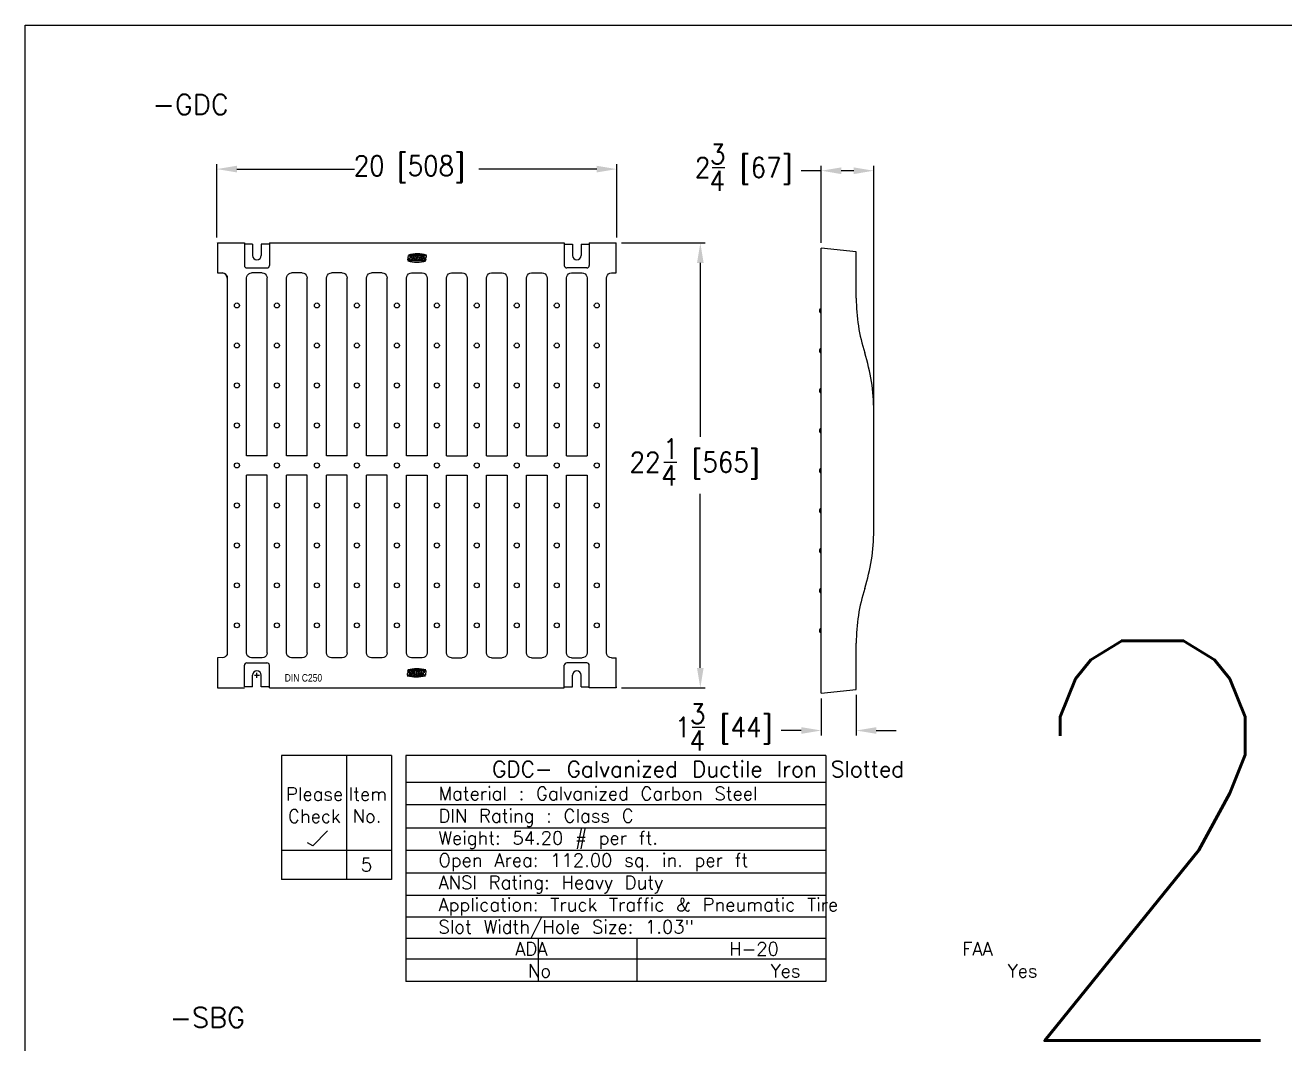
# Model space of a CAD drawing. Extents: x 196 to 587, y -81 to 16.
# Drawn here: x 330.9 to 393.9, y -35.3 to 15.7 of the extents above; entities that cross this region are included whole.
import ezdxf

# ---------------------------------------------------------------- set-up
doc = ezdxf.new("R2010")
doc.units = 0
doc.header["$LTSCALE"] = 4
doc.header["$MEASUREMENT"] = 0
doc.layers.get('0').update_dxf_attribs({"linetype": 'CONTINUOUS'})
doc.layers.get('DEFPOINTS').update_dxf_attribs({"linetype": 'CONTINUOUS'})
doc.layers.add('DIM', color=2, linetype='CONTINUOUS')
doc.styles.add('FT_FONT', font='ROMANS.SHX', dxfattribs={"width": 0.9})
doc.styles.get("Standard").update_dxf_attribs({"font": 'txt.shx', "height": 1})
doc.styles.add('STYLE2', font='txt', dxfattribs={"width": 0.85})
doc.dimstyles.get("Standard").update_dxf_attribs({"dimtxt": 0.384208, "dimasz": 0.1875, "dimexe": 0.612, "dimexo": 0.2125, "dimgap": 0.09, "dimtad": 0, "dimtih": 1, "dimtoh": 1, "dimdec": 4, "dimzin": 0, "dimdsep": 46, "dimtxsty": 'FT_FONT', "dimcen": 0.306, "dimadec": 0, "dimazin": 0, "dimtfac": 1, "dimtdec": 4, "dimtofl": 0, "dimtmove": 0, "dimatfit": 3, "dimfxl": 0, "dimtolj": 1, "dimtzin": 0, "dimarcsym": 0})

# ---------------------------------------------------------------- blocks, each defined once
blk = doc.blocks.new('*U63')
at = {"layer": 'DIM', "style": 'FT_FONT', "width": 0.9}
blk.add_text('2', height=20, dxfattribs=at).set_placement((379.612, -35.131))
blk = doc.blocks.new('*U68')
at = {"color": 250, "style": 'FT_FONT', "width": 0.9}
blk.add_text('20 [508]', height=1, dxfattribs=at).set_placement((347.365, 8.126))
blk = doc.blocks.new('*D17')
at = {"color": 250}
for p, q in [((340.515, 5.038), (340.515, 8.709)), ((341.515, 8.459), (347.403, 8.459)), ((359.515, 8.459), (353.626, 8.459)), ((360.515, 5.038), (360.515, 8.709))]:
    blk.add_line(p, q, dxfattribs=at)
for points in [[(341.515, 8.626), (341.515, 8.293), (340.515, 8.459)], [(359.515, 8.626), (359.515, 8.293), (360.515, 8.459)]]:
    blk.add_solid(points, dxfattribs=at)
at = {"layer": 'DEFPOINTS', "color": 0}
for p in [(360.515, 8.459), (340.515, 4.763), (360.515, 4.763)]:
    blk.add_point(p, dxfattribs=at)
at = {"layer": 'DIM'}
blk.add_blockref('*U68', (0, 0), dxfattribs=at)
blk = doc.blocks.new('*U69')
at = {"layer": 'DIM', "color": 250}
blk.add_line((365.287, 8.544), (365.93, 8.544), dxfattribs=at)
at = {"layer": 'DIM', "color": 250, "style": 'FT_FONT', "width": 0.9}
for s, p in [('3', (365.18, 8.71)), ('2', (364.43, 8.044)), (' [67]', (366.059, 8.044)), ('4', (365.159, 7.377))]:
    blk.add_text(s, height=1, dxfattribs=at).set_placement(p)
blk = doc.blocks.new('*D18')
at = {"layer": 'DEFPOINTS', "color": 0}
for p in [(370.749, 8.377), (370.749, 4.5), (373.374, -3.625)]:
    blk.add_point(p, dxfattribs=at)
at = {"layer": 'DIM', "color": 250}
for p, q in [((370.749, 8.377), (369.749, 8.377)), ((370.749, 4.775), (370.749, 8.627)), ((372.374, 8.377), (371.749, 8.377)), ((373.374, -3.35), (373.374, 8.627))]:
    blk.add_line(p, q, dxfattribs=at)
for points in [[(371.749, 8.544), (371.749, 8.21), (370.749, 8.377)], [(372.374, 8.544), (372.374, 8.21), (373.374, 8.377)]]:
    blk.add_solid(points, dxfattribs=at)
at = {"layer": 'DIM'}
blk.add_blockref('*U69', (0, 0), dxfattribs=at)
blk = doc.blocks.new('*U70')
at = {"layer": 'DIM', "color": 250}
blk.add_line((362.878, -6.195), (363.521, -6.195), dxfattribs=at)
at = {"layer": 'DIM', "color": 250, "style": 'FT_FONT', "width": 0.9}
for s, p in [('1', (362.835, -6.028)), (' [565]', (363.649, -6.695)), ('22', (361.164, -6.695)), ('4', (362.749, -7.362))]:
    blk.add_text(s, height=1, dxfattribs=at).set_placement(p)
blk = doc.blocks.new('*D19')
at = {"layer": 'DEFPOINTS', "color": 0}
for p in [(360.488, 4.763), (360.488, -17.487), (364.699, -17.487)]:
    blk.add_point(p, dxfattribs=at)
at = {"layer": 'DIM', "color": 250}
for p, q in [((360.763, 4.763), (364.949, 4.763)), ((364.699, 3.763), (364.699, -4.938)), ((364.699, -16.487), (364.699, -7.785)), ((360.763, -17.487), (364.949, -17.487))]:
    blk.add_line(p, q, dxfattribs=at)
for points in [[(364.533, 3.763), (364.866, 3.763), (364.699, 4.763)], [(364.533, -16.487), (364.866, -16.487), (364.699, -17.487)]]:
    blk.add_solid(points, dxfattribs=at)
at = {"layer": 'DIM'}
blk.add_blockref('*U70', (0, 0), dxfattribs=at)
blk = doc.blocks.new('*U64')
at = {"color": 250}
for s, height, p in [('      GDC- Galvanized Ductile Iron Slotted', 0.792, (349.681, -21.949)), ('   Material : Galvanized Carbon Steel', 0.65997, (349.681, -23.104)), ('   DIN Rating : Class C', 0.65997, (349.681, -24.215)), ('   Weight: 54.20 # per ft.', 0.65997, (349.681, -25.326)), ('   Open Area: 112.00 sq. in. per ft', 0.65997, (349.681, -26.438)), ('   ANSI Rating: Heavy Duty', 0.65997, (349.681, -27.549)), ('   Application: Truck Traffic & Pneumatic Tire', 0.65997, (349.681, -28.661)), ('   Slot Width/Hole Size: 1.03"', 0.65997, (349.681, -29.772)), ('         ADA              H-20              FAA', 0.65997, (349.681, -30.874)), ('          No                 Yes                Yes', 0.65997, (349.681, -31.974))]:
    blk.add_text(s, height=height, dxfattribs=at).set_placement(p)
blk = doc.blocks.new('*U65')
at = {"color": 250}
for s, p in [('Please', (343.977, -23.129)), ('Check', (344.075, -24.24))]:
    blk.add_text(s, height=0.66, dxfattribs=at).set_placement(p)
blk = doc.blocks.new('*U66')
at = {"color": 250}
for s, p in [('Item', (347.108, -23.129)), ('No.', (347.305, -24.229))]:
    blk.add_text(s, height=0.66, dxfattribs=at).set_placement(p)
blk = doc.blocks.new('*U67')
at = {"color": 250}
blk.add_text('5', height=0.66, dxfattribs=at).set_placement((347.716, -26.669))
blk = doc.blocks.new('*U112')
at = {"layer": 'DIM', "color": 250}
blk.add_line((364.287, -19.455), (364.93, -19.455), dxfattribs=at)
at = {"layer": 'DIM', "color": 250, "style": 'FT_FONT', "width": 0.9}
for s, p in [('3', (364.18, -19.288)), (' [44]', (365.059, -19.955)), ('1', (363.43, -19.955)), ('4', (364.159, -20.622))]:
    blk.add_text(s, height=1, dxfattribs=at).set_placement(p)
blk = doc.blocks.new('*D32')
at = {"layer": 'DEFPOINTS', "color": 0}
for p in [(372.499, -17.566), (370.749, -17.75), (370.749, -19.622)]:
    blk.add_point(p, dxfattribs=at)
at = {"layer": 'DIM', "color": 250}
for p, q in [((370.749, -18.025), (370.749, -19.872)), ((372.499, -17.841), (372.499, -19.872)), ((369.749, -19.622), (368.749, -19.622)), ((373.499, -19.622), (374.499, -19.622))]:
    blk.add_line(p, q, dxfattribs=at)
for points in [[(369.749, -19.455), (369.749, -19.788), (370.749, -19.622)], [(373.499, -19.455), (373.499, -19.788), (372.499, -19.622)]]:
    blk.add_solid(points, dxfattribs=at)
at = {"layer": 'DIM'}
blk.add_blockref('*U112', (0, 0), dxfattribs=at)

msp = doc.modelspace()

# ---------------------------------------------------------------- linework, layer by layer
at = {"color": 250}
for p, q in [((340.55071, 4.76342), (341.89446, 4.76342)), ((340.55071, 4.76342), (340.55071, 3.26342)), ((341.89446, 4.76342), (341.89446, 3.63842)), ((342.30071, 4.71087), (341.89446, 4.71087)), ((342.30071, 4.71087), (342.30071, 4.13842)), ((343.14446, 4.71087), (342.73821, 4.71087)), ((342.73821, 4.71087), (342.73821, 4.13842)), ((343.14446, 4.76342), (357.89446, 4.76342)), ((343.14446, 4.76342), (343.14446, 3.63842)), ((357.89446, 4.76342), (357.89446, 3.63842)), ((357.89446, 4.71087), (358.30071, 4.71087)), ((358.30071, 4.71087), (358.30071, 4.13842)), ((358.73821, 4.71087), (359.14446, 4.71087)), ((358.73821, 4.71087), (358.73821, 4.13842)), ((359.14446, 4.76342), (360.48821, 4.76342)), ((359.14446, 4.76342), (359.14446, 3.63842)), ((360.48821, 3.26342), (360.48821, 4.76342)), ((370.74871, -17.74985), (370.74871, 4.50015)), ((372.49871, 4.31622), (370.74871, 4.50015)), ((350.06524, 3.89715), (350.0943, 4.1297)), ((350.13034, 3.89715), (350.06524, 3.89715)), ((350.97418, 3.87131), (350.06524, 3.87131)), ((351.00325, 4.15554), (350.0943, 4.15554)), ((350.0943, 4.1297), (350.1594, 4.1297)), ((350.13034, 3.89715), (350.14588, 4.02154)), ((350.20521, 3.89715), (350.14588, 4.02154)), ((350.21872, 4.00531), (350.1594, 4.1297)), ((350.2703, 3.89715), (350.20521, 3.89715)), ((350.21872, 4.00531), (350.23427, 4.1297)), ((350.23427, 4.1297), (350.29937, 4.1297)), ((350.2703, 3.89715), (350.29937, 4.1297)), ((350.30857, 3.96687), (350.30983, 3.9769)), ((350.32892, 4.1297), (350.34888, 4.02699)), ((350.32893, 4.1297), (350.39403, 4.1297)), ((350.50493, 3.89715), (350.3701, 3.89715)), ((350.38752, 3.97003), (350.38836, 3.97671)), ((350.39403, 4.1297), (350.41024, 4.0463)), ((350.44708, 3.95511), (350.40069, 3.95511)), ((350.45123, 3.98834), (350.40152, 3.98834)), ((350.45847, 4.0463), (350.41024, 4.0463)), ((350.44708, 3.95511), (350.45123, 3.98834)), ((350.45847, 4.0463), (350.4689, 4.1297)), ((350.4689, 4.1297), (350.534, 4.1297)), ((350.50493, 3.89715), (350.534, 4.1297)), ((350.53449, 3.89715), (350.55224, 4.03916)), ((350.59959, 3.89715), (350.53449, 3.89715)), ((350.61688, 4.03552), (350.59959, 3.89715)), ((350.65289, 4.07173), (350.64964, 4.07173)), ((350.6548, 4.1297), (350.68082, 4.1297)), ((350.67446, 3.89715), (350.69192, 4.03688)), ((350.73956, 3.89715), (350.67446, 3.89715)), ((350.73956, 3.89715), (350.75773, 4.04257)), ((350.76911, 3.89715), (350.77636, 3.95511)), ((350.97418, 3.89715), (350.76911, 3.89715)), ((350.77636, 3.95511), (350.90583, 4.07173)), ((350.79094, 4.07173), (350.79818, 4.1297)), ((350.79094, 4.07173), (350.90583, 4.07173)), ((350.79818, 4.1297), (351.00325, 4.1297)), ((350.86653, 3.95511), (350.996, 4.07173)), ((350.98143, 3.95511), (350.86653, 3.95511)), ((350.97418, 3.89715), (350.98143, 3.95511)), ((350.996, 4.07173), (351.00325, 4.1297)), ((372.49871, 2.00015), (372.49871, 4.31622)), ((340.55071, 3.26342), (340.78484, 3.26342)), ((342.01946, 3.51342), (343.01946, 3.51342)), ((342.78474, 3.26342), (342.25419, 3.26342)), ((344.78484, 3.26342), (344.25409, 3.26342)), ((346.78484, 3.26342), (346.25409, 3.26342)), ((348.78484, 3.26342), (348.25409, 3.26342)), ((350.25409, 3.26342), (350.78484, 3.26342)), ((352.25409, 3.26342), (352.78484, 3.26342)), ((354.25409, 3.26342), (354.78484, 3.26342)), ((356.25409, 3.26342), (356.78484, 3.26342)), ((359.01946, 3.51342), (358.01946, 3.51342)), ((358.25419, 3.26342), (358.78474, 3.26342)), ((360.25409, 3.26342), (360.48821, 3.26342)), ((341.03446, 3.01155), (341.03446, -15.7347)), ((342.00446, -5.87658), (342.00446, 3.01205)), ((343.03446, -5.87658), (343.03446, 3.01205)), ((344.00446, -5.87658), (344.00446, 3.01155)), ((345.03446, -5.87658), (345.03446, 3.01155)), ((346.00446, -5.87658), (346.00446, 3.01155)), ((347.03446, -5.87658), (347.03446, 3.01155)), ((348.00446, -5.87658), (348.00446, 3.01155)), ((349.03446, -5.87658), (349.03446, 3.01155)), ((350.00446, -5.87658), (350.00446, 3.01155)), ((351.03446, 3.01155), (351.03446, -5.87658)), ((352.00446, -5.87658), (352.00446, 3.01155)), ((353.03446, 3.01155), (353.03446, -5.87658)), ((354.00446, -5.87658), (354.00446, 3.01155)), ((355.03446, 3.01155), (355.03446, -5.87658)), ((356.00446, -5.87658), (356.00446, 3.01155)), ((357.03446, 3.01155), (357.03446, -5.87658)), ((358.00446, -5.87658), (358.00446, 3.01205)), ((359.03446, 3.01205), (359.03446, -5.87658)), ((360.00446, -15.7347), (360.00446, 3.01155)), ((373.37371, -9.62485), (373.37371, -3.62485)), ((343.03446, -5.87658), (342.00446, -5.87658)), ((345.03446, -5.87658), (344.00446, -5.87658)), ((347.03446, -5.87658), (346.00446, -5.87658)), ((349.03446, -5.87658), (348.00446, -5.87658)), ((351.03446, -5.87658), (350.00446, -5.87658)), ((352.00446, -5.87658), (353.03446, -5.87658)), ((354.00446, -5.87658), (355.03446, -5.87658)), ((356.00446, -5.87658), (357.03446, -5.87658)), ((358.00446, -5.87658), (359.03446, -5.87658)), ((342.00446, -15.7352), (342.00446, -6.84658)), ((343.03446, -6.84658), (342.00446, -6.84658)), ((343.03446, -15.7352), (343.03446, -6.84658)), ((344.00446, -15.7347), (344.00446, -6.84658)), ((345.03446, -6.84658), (344.00446, -6.84658)), ((345.03446, -15.7347), (345.03446, -6.84658)), ((346.00446, -15.7347), (346.00446, -6.84658)), ((347.03446, -6.84658), (346.00446, -6.84658)), ((347.03446, -15.7347), (347.03446, -6.84658)), ((348.00446, -15.7347), (348.00446, -6.84658)), ((349.03446, -6.84658), (348.00446, -6.84658)), ((349.03446, -15.7347), (349.03446, -6.84658)), ((350.00446, -15.7347), (350.00446, -6.84658)), ((350.00446, -6.84658), (351.03446, -6.84658)), ((351.03446, -6.84658), (351.03446, -15.7347)), ((352.00446, -15.7347), (352.00446, -6.84658)), ((352.00446, -6.84658), (353.03446, -6.84658)), ((353.03446, -6.84658), (353.03446, -15.7347)), ((354.00446, -15.7347), (354.00446, -6.84658)), ((354.00446, -6.84658), (355.03446, -6.84658)), ((355.03446, -6.84658), (355.03446, -15.7347)), ((356.00446, -15.7347), (356.00446, -6.84658)), ((356.00446, -6.84658), (357.03446, -6.84658)), ((357.03446, -6.84658), (357.03446, -15.7347)), ((358.00446, -15.7352), (358.00446, -6.84658)), ((358.00446, -6.84658), (359.03446, -6.84658)), ((359.03446, -6.84658), (359.03446, -15.7352)), ((341.03446, -15.7347), (341.02227, -15.81255)), ((372.49871, -17.56592), (372.49871, -15.24985)), ((340.86151, -15.97443), (340.55071, -15.98658)), ((340.55071, -15.98658), (340.55071, -17.48658)), ((340.86151, -15.97443), (340.78484, -15.98658)), ((340.93179, -15.9384), (340.86151, -15.97443)), ((340.98638, -15.88343), (340.93179, -15.9384)), ((341.02227, -15.81255), (340.98638, -15.88343)), ((341.89446, -17.43402), (341.89446, -16.36158)), ((342.01946, -16.23658), (343.01946, -16.23658)), ((342.78474, -15.98658), (342.25419, -15.98658)), ((343.14446, -17.48658), (343.14446, -16.36158)), ((344.78484, -15.98658), (344.25409, -15.98658)), ((346.78484, -15.98658), (346.25409, -15.98658)), ((348.78484, -15.98658), (348.25409, -15.98658)), ((350.78484, -15.98658), (350.25409, -15.98658)), ((352.25409, -15.98658), (352.78484, -15.98658)), ((354.25409, -15.98658), (354.78484, -15.98658)), ((356.25409, -15.98658), (356.78484, -15.98658)), ((357.89446, -17.48658), (357.89446, -16.36158)), ((359.01946, -16.23658), (358.01946, -16.23658)), ((358.25419, -15.98658), (358.78474, -15.98658)), ((359.14446, -17.48658), (359.14446, -16.36158)), ((360.25409, -15.98658), (360.48821, -15.98658)), ((360.48821, -17.48658), (360.48821, -15.98658)), ((342.30071, -17.43402), (342.30071, -16.86158)), ((342.39384, -16.86158), (342.64509, -16.86158)), ((342.51946, -16.9872), (342.51946, -16.73595)), ((342.73821, -17.43402), (342.73821, -16.86158)), ((350.04292, -16.79488), (350.03568, -16.85285)), ((350.24075, -16.85285), (350.03568, -16.85285)), ((350.03568, -16.87869), (350.94463, -16.87869)), ((350.1724, -16.67826), (350.04293, -16.79488)), ((350.06475, -16.6203), (350.0575, -16.67826)), ((350.0575, -16.67826), (350.1724, -16.67826)), ((350.06475, -16.59446), (350.97369, -16.59446)), ((350.06475, -16.6203), (350.26982, -16.6203)), ((350.26257, -16.67826), (350.1331, -16.79488)), ((350.24799, -16.79488), (350.1331, -16.79488)), ((350.24799, -16.79488), (350.24075, -16.85285)), ((350.26982, -16.6203), (350.26257, -16.67826)), ((350.29937, -16.6203), (350.2812, -16.76572)), ((350.29937, -16.6203), (350.36447, -16.6203)), ((350.36447, -16.6203), (350.34701, -16.76003)), ((350.38413, -16.85285), (350.35811, -16.85285)), ((350.38604, -16.79488), (350.38929, -16.79488)), ((350.42205, -16.75867), (350.43934, -16.6203)), ((350.43934, -16.6203), (350.50444, -16.6203)), ((350.50444, -16.6203), (350.48669, -16.76232)), ((350.534, -16.6203), (350.50493, -16.85285)), ((350.57003, -16.85285), (350.50493, -16.85285)), ((350.534, -16.6203), (350.66883, -16.6203)), ((350.58046, -16.76945), (350.57003, -16.85285)), ((350.58046, -16.76945), (350.62869, -16.76945)), ((350.59185, -16.67826), (350.5877, -16.71149)), ((350.5877, -16.71149), (350.6374, -16.71149)), ((350.59185, -16.67826), (350.63824, -16.67826)), ((350.6449, -16.85285), (350.62869, -16.76945)), ((350.71, -16.85285), (350.6449, -16.85285)), ((350.65141, -16.69318), (350.65057, -16.69986)), ((350.71001, -16.85285), (350.69005, -16.75014)), ((350.73036, -16.69002), (350.7291, -16.70005)), ((350.76862, -16.6203), (350.73956, -16.85285)), ((350.80466, -16.85285), (350.73956, -16.85285)), ((350.76862, -16.6203), (350.83372, -16.6203)), ((350.8202, -16.72846), (350.80466, -16.85285)), ((350.8202, -16.72846), (350.87953, -16.85285)), ((350.83372, -16.6203), (350.89305, -16.74469)), ((350.94463, -16.85285), (350.87953, -16.85285)), ((350.90859, -16.6203), (350.89305, -16.74469)), ((350.90859, -16.6203), (350.97369, -16.6203)), ((350.97369, -16.6203), (350.94463, -16.85285)), ((358.30071, -17.43402), (358.30071, -16.86158)), ((358.73821, -17.43402), (358.73821, -16.86158)), ((340.55071, -17.48658), (341.89446, -17.48658)), ((342.30071, -17.43402), (341.89446, -17.43402)), ((343.14446, -17.43402), (342.73821, -17.43402)), ((343.14446, -17.48658), (357.89446, -17.48658)), ((357.89446, -17.43402), (358.30071, -17.43402)), ((358.73821, -17.43402), (359.14446, -17.43402)), ((360.48821, -17.48658), (359.14446, -17.48658)), ((370.74871, -17.74985), (372.49871, -17.56592)), ((343.74123, -20.86365), (343.74123, -27.07493)), ((349.24596, -20.86365), (343.74123, -20.86365)), ((346.99715, -20.86365), (346.99715, -27.07493)), ((349.24596, -20.86365), (349.24596, -27.07493)), ((370.974, -20.86365), (349.96046, -20.86365)), ((349.96046, -20.86365), (349.96046, -32.17484)), ((370.974, -20.86365), (370.974, -32.17484)), ((370.974, -22.21737), (349.96046, -22.21737)), ((370.974, -23.33203), (349.96046, -23.33203)), ((370.974, -24.51424), (349.96046, -24.51424)), ((345.31066, -25.39036), (346.05578, -24.64523)), ((349.24596, -25.627), (343.74123, -25.627)), ((345.31066, -25.39036), (345.0439, -25.23634)), ((370.974, -25.627), (349.96046, -25.627)), ((349.24596, -27.07493), (343.74123, -27.07493)), ((370.974, -26.75656), (349.96046, -26.75656)), ((370.974, -27.86769), (349.96046, -27.86769)), ((370.974, -28.96008), (349.96046, -28.96008)), ((370.974, -30.02971), (349.96046, -30.02971)), ((356.58149, -30.02971), (356.58149, -32.17484)), ((361.52098, -30.02971), (361.52098, -32.17484)), ((370.974, -31.06001), (349.96046, -31.06001)), ((370.974, -32.17484), (349.96046, -32.17484))]:
    msp.add_line(p, q, dxfattribs=at)
for points in [[(340.56713, 4.49959), (340.56713, 4.49959), (340.56474, 4.59731), (340.56098, 4.678), (340.55618, 4.73496), (340.55071, 4.76342)], [(340.78484, 3.26342), (340.86151, 3.25128), (340.93179, 3.21525), (340.98638, 3.16028), (341.02227, 3.0894), (341.03446, 3.01155)], [(342.00446, 3.01205), (342.01665, 3.08967), (342.05254, 3.16041), (342.10713, 3.21528), (342.17742, 3.25128), (342.25419, 3.26342)], [(342.78474, 3.26342), (342.86151, 3.25128), (342.9318, 3.21528), (342.98639, 3.16041), (343.02228, 3.08967), (343.03446, 3.01205)], [(344.00446, 3.01155), (344.01666, 3.0894), (344.05255, 3.16028), (344.10714, 3.21525), (344.17741, 3.25128), (344.25409, 3.26342)], [(344.78484, 3.26342), (344.86151, 3.25128), (344.93179, 3.21525), (344.98638, 3.16028), (345.02227, 3.0894), (345.03446, 3.01155)], [(346.00446, 3.01155), (346.01666, 3.0894), (346.05255, 3.16028), (346.10714, 3.21525), (346.17741, 3.25128), (346.25409, 3.26342)], [(346.78484, 3.26342), (346.86151, 3.25128), (346.93179, 3.21525), (346.98638, 3.16028), (347.02227, 3.0894), (347.03446, 3.01155)], [(348.00446, 3.01155), (348.01666, 3.0894), (348.05255, 3.16028), (348.10714, 3.21525), (348.17741, 3.25128), (348.25409, 3.26342)], [(348.78484, 3.26342), (348.86151, 3.25128), (348.93179, 3.21525), (348.98638, 3.16028), (349.02227, 3.0894), (349.03446, 3.01155)], [(350.00446, 3.01155), (350.01666, 3.0894), (350.05255, 3.16028), (350.10714, 3.21525), (350.17741, 3.25128), (350.25409, 3.26342)], [(350.78484, 3.26342), (350.86151, 3.25128), (350.93179, 3.21525), (350.98638, 3.16028), (351.02227, 3.0894), (351.03446, 3.01155)], [(352.00446, 3.01155), (352.01666, 3.0894), (352.05255, 3.16028), (352.10714, 3.21525), (352.17741, 3.25128), (352.25409, 3.26342)], [(352.78484, 3.26342), (352.86151, 3.25128), (352.93179, 3.21525), (352.98638, 3.16028), (353.02227, 3.0894), (353.03446, 3.01155)], [(354.00446, 3.01155), (354.01666, 3.0894), (354.05255, 3.16028), (354.10714, 3.21525), (354.17741, 3.25128), (354.25409, 3.26342)], [(354.78484, 3.26342), (354.86151, 3.25128), (354.93179, 3.21525), (354.98638, 3.16028), (355.02227, 3.0894), (355.03446, 3.01155)], [(356.00446, 3.01155), (356.01666, 3.0894), (356.05255, 3.16028), (356.10714, 3.21525), (356.17741, 3.25128), (356.25409, 3.26342)], [(356.78484, 3.26342), (356.86151, 3.25128), (356.93179, 3.21525), (356.98638, 3.16028), (357.02227, 3.0894), (357.03446, 3.01155)], [(358.00446, 3.01205), (358.01665, 3.08967), (358.05254, 3.16041), (358.10713, 3.21528), (358.17742, 3.25128), (358.25419, 3.26342)], [(358.78474, 3.26342), (358.86151, 3.25128), (358.9318, 3.21528), (358.98639, 3.16041), (359.02228, 3.08967), (359.03446, 3.01205)], [(360.00446, 3.01155), (360.01666, 3.0894), (360.05255, 3.16028), (360.10714, 3.21525), (360.17741, 3.25128), (360.25409, 3.26342)], [(342.25419, -15.98658), (342.17742, -15.97443), (342.10713, -15.93844), (342.05254, -15.88357), (342.01665, -15.81283), (342.00446, -15.7352)], [(343.03446, -15.7352), (343.02228, -15.81283), (342.98639, -15.88357), (342.9318, -15.93844), (342.86151, -15.97443), (342.78474, -15.98658)], [(344.25409, -15.98658), (344.17741, -15.97443), (344.10714, -15.9384), (344.05255, -15.88343), (344.01666, -15.81255), (344.00446, -15.7347)], [(345.03446, -15.7347), (345.02227, -15.81255), (344.98638, -15.88343), (344.93179, -15.9384), (344.86151, -15.97443), (344.78484, -15.98658)], [(346.25409, -15.98658), (346.17741, -15.97443), (346.10714, -15.9384), (346.05255, -15.88343), (346.01666, -15.81255), (346.00446, -15.7347)], [(347.03446, -15.7347), (347.02227, -15.81255), (346.98638, -15.88343), (346.93179, -15.9384), (346.86151, -15.97443), (346.78484, -15.98658)], [(348.25409, -15.98658), (348.17741, -15.97443), (348.10714, -15.9384), (348.05255, -15.88343), (348.01666, -15.81255), (348.00446, -15.7347)], [(349.03446, -15.7347), (349.02227, -15.81255), (348.98638, -15.88343), (348.93179, -15.9384), (348.86151, -15.97443), (348.78484, -15.98658)], [(350.25409, -15.98658), (350.17741, -15.97443), (350.10714, -15.9384), (350.05255, -15.88343), (350.01666, -15.81255), (350.00446, -15.7347)], [(351.03446, -15.7347), (351.02227, -15.81255), (350.98638, -15.88343), (350.93179, -15.9384), (350.86152, -15.97443), (350.78484, -15.98658)], [(352.25409, -15.98658), (352.17741, -15.97443), (352.10714, -15.9384), (352.05255, -15.88343), (352.01666, -15.81255), (352.00446, -15.7347)], [(353.03446, -15.7347), (353.02227, -15.81255), (352.98638, -15.88343), (352.93179, -15.9384), (352.86152, -15.97443), (352.78484, -15.98658)], [(354.25409, -15.98658), (354.17741, -15.97443), (354.10714, -15.9384), (354.05255, -15.88343), (354.01666, -15.81255), (354.00446, -15.7347)], [(355.03446, -15.7347), (355.02227, -15.81255), (354.98638, -15.88343), (354.93179, -15.9384), (354.86152, -15.97443), (354.78484, -15.98658)], [(356.25409, -15.98658), (356.17741, -15.97443), (356.10714, -15.9384), (356.05255, -15.88343), (356.01666, -15.81255), (356.00446, -15.7347)], [(357.03446, -15.7347), (357.02227, -15.81255), (356.98638, -15.88343), (356.93179, -15.9384), (356.86152, -15.97443), (356.78484, -15.98658)], [(358.25419, -15.98658), (358.17742, -15.97443), (358.10713, -15.93844), (358.05254, -15.88357), (358.01665, -15.81283), (358.00446, -15.7352)], [(359.03446, -15.7352), (359.02228, -15.81283), (358.98639, -15.88357), (358.9318, -15.93844), (358.86151, -15.97443), (358.78474, -15.98658)], [(360.25409, -15.98658), (360.17741, -15.97443), (360.10714, -15.9384), (360.05255, -15.88343), (360.01666, -15.81255), (360.00446, -15.7347)], [(360.4718, -17.22274), (360.47419, -17.32046), (360.47795, -17.40115), (360.48275, -17.45811), (360.48821, -17.48658)]]:
    msp.add_lwpolyline(points, dxfattribs=at)
for centre in [(341.51946, 1.63842), (343.51946, 1.63842), (345.51946, 1.63842), (347.51946, 1.63842), (349.52227, 1.63839), (351.51946, 1.63842), (353.51946, 1.63842), (355.51946, 1.63842), (357.51946, 1.63842), (359.51946, 1.63842), (341.51946, -0.36158), (343.51946, -0.36158), (345.51946, -0.36158), (347.51946, -0.36158), (349.52227, -0.36161), (351.51946, -0.36158), (353.51946, -0.36158), (355.51946, -0.36158), (357.51946, -0.36158), (359.51946, -0.36158), (341.51946, -2.36158), (343.51946, -2.36158), (345.51946, -2.36158), (347.51946, -2.36158), (349.52227, -2.36161), (351.51946, -2.36158), (353.51946, -2.36158), (355.51946, -2.36158), (357.51946, -2.36158), (359.51946, -2.36158), (341.51946, -4.36158), (343.51946, -4.36158), (345.51946, -4.36158), (347.51946, -4.36158), (349.52227, -4.36161), (351.51946, -4.36158), (353.51946, -4.36158), (355.51946, -4.36158), (357.51946, -4.36158), (359.51946, -4.36158), (341.51946, -6.36158), (343.51946, -6.36158), (345.51946, -6.36158), (347.51946, -6.36158), (349.52227, -6.36161), (351.51946, -6.36158), (353.51946, -6.36158), (355.51946, -6.36158), (357.51946, -6.36158), (359.51946, -6.36158), (341.51946, -8.36158), (343.51946, -8.36158), (345.51946, -8.36158), (347.51946, -8.36158), (349.52227, -8.36161), (351.51946, -8.36158), (353.51946, -8.36158), (355.51946, -8.36158), (357.51946, -8.36158), (359.51946, -8.36158), (341.51946, -10.36158), (343.51946, -10.36158), (345.51946, -10.36158), (347.51946, -10.36158), (349.52227, -10.36161), (351.51946, -10.36158), (353.51946, -10.36158), (355.51946, -10.36158), (357.51946, -10.36158), (359.51946, -10.36158), (341.51946, -12.36158), (343.51946, -12.36158), (345.51946, -12.36158), (347.51946, -12.36158), (349.52227, -12.36161), (351.51946, -12.36158), (353.51946, -12.36158), (355.51946, -12.36158), (357.51946, -12.36158), (359.51946, -12.36158), (341.51946, -14.36158), (343.51946, -14.36158), (345.51946, -14.36158), (347.51946, -14.36158), (349.52227, -14.36161), (351.51946, -14.36158), (353.51946, -14.36158), (355.51946, -14.36158), (357.51946, -14.36158), (359.51946, -14.36158)]:
    msp.add_circle(centre, 0.125, dxfattribs=at)
for centre, radius, start, end in [((342.51946, 4.13842), 0.21875, 180, 0), ((350.51971, 5.43774), 1.63103, 253.8208071, 286.1791929), ((350.54878, 2.58911), 1.63103, 73.8208071, 106.1791929), ((350.3701, 3.95916), 0.06201, 172.8617492, 270), ((350.37136, 3.96919), 0.06201, 111.2543169, 172.8617492), ((350.40069, 3.96838), 0.01327, 172.8749837, 270), ((350.40152, 3.97507), 0.01327, 90, 172.8749837), ((350.6548, 4.02634), 0.10336, 90, 172.8749837), ((350.65791, 4.03039), 0.04134, 90, 172.8749837), ((350.66116, 4.04072), 0.03101, 352.8749837, 90), ((350.68082, 4.05218), 0.07752, 352.8749837, 90), ((358.51946, 4.13842), 0.21875, 180, 0), ((340.7807, 3.00969), 0.25377, 0.4202799, 89.0655592), ((342.01946, 3.63842), 0.125, 180, 270), ((343.01946, 3.63842), 0.125, 270, 0), ((358.01946, 3.63842), 0.125, 180, 270), ((359.01946, 3.63842), 0.125, 270, 0), ((381.49871, 1.99737), 9, 179.9823117, 197.6922301), ((370.78371, 1.37515), 0.125, 106.2602047, 253.7397953), ((370.78371, -0.62485), 0.125, 106.2602047, 253.7397953), ((363.87371, -3.62485), 9.5, 0, 17.6922301), ((370.78371, -2.62485), 0.125, 106.2602047, 253.7397953), ((370.78371, -4.62485), 0.125, 106.2602047, 253.7397953), ((370.78371, -6.62485), 0.125, 106.2602047, 253.7397953), ((370.78371, -8.62485), 0.125, 106.2602047, 253.7397953), ((363.87371, -9.62485), 9.5, 342.3077699, 0), ((370.78371, -10.62485), 0.125, 106.2602047, 253.7397953), ((370.78371, -12.62485), 0.125, 106.2602047, 253.7397953), ((381.49871, -15.24707), 9, 162.3077699, 180.0176883), ((370.78371, -14.62485), 0.125, 106.2602047, 253.7397953), ((342.01946, -16.36158), 0.125, 90, 180), ((343.01946, -16.36158), 0.125, 0, 90), ((358.01946, -16.36158), 0.125, 90, 180), ((359.01946, -16.36158), 0.125, 0, 90), ((342.51946, -16.86158), 0.21875, 0, 180), ((350.49015, -15.31226), 1.63103, 253.8208071, 286.1791929), ((350.51922, -18.16089), 1.63103, 73.8208071, 106.1791929), ((350.35811, -16.77533), 0.07752, 172.8749837, 270), ((350.37777, -16.76388), 0.03101, 172.8749837, 270), ((350.38102, -16.75354), 0.04134, 270, 352.8749837), ((350.38413, -16.7495), 0.10336, 270, 352.8749837), ((350.6374, -16.69822), 0.01327, 270, 352.8749837), ((350.63824, -16.69153), 0.01327, 352.8749837, 90), ((350.66883, -16.68232), 0.06201, 352.8617492, 90), ((350.66757, -16.69235), 0.06201, 291.2543169, 352.8617492), ((358.51946, -16.86158), 0.21875, 0, 180)]:
    msp.add_arc(centre, radius, start, end, dxfattribs=at)
at = {"layer": 'DIM'}
msp.add_lwpolyline([(330.92696, 15.65648), (451.13422, 15.65648), (451.13422, -81.0086), (330.92696, -81.0086)], close=True, dxfattribs=at)

# ---------------------------------------------------------------- block references
for name in ['*U63', '*U64', '*U65', '*U66', '*U67']:
    msp.add_blockref(name, (0, 0), dxfattribs=at)

# ---------------------------------------------------------------- texts
at = {"color": 250}
for s, p in [('-GDC', (337.29842, 11.19484)), ('-SBG', (338.15441, -34.48114))]:
    msp.add_text(s, height=1, dxfattribs=at).set_placement(p)
at = {"color": 250, "style": 'STYLE2', "width": 0.85}
msp.add_text('DIN C250', height=0.375, dxfattribs=at).set_placement((343.90999, -17.17366))

# ---------------------------------------------------------------- dimensions: what is measured, and where the dimension line sits
at = {"color": 250}
dim = msp.add_linear_dim(base=(360.51465, 8.45928), p1=(340.51465, 4.76342), p2=(360.51465, 4.76342), dimstyle='Standard', dxfattribs=at)
dim.commit()
dim.dimension.update_dxf_attribs({"geometry": '*D17', "text_midpoint": (350.51465, 8.45928), "dimtype": 160})
at = {"layer": 'DIM'}
for base, p1, p2, picture, middle in [((370.74871, 8.37706), (373.37371, -3.62485), (370.74871, 4.50015), '*D18', (367.10871, 8.37706)), ((370.74871, -19.62154), (372.49871, -17.56592), (370.74871, -17.74985), '*D32', (366.17299, -19.62154))]:
    dim = msp.add_linear_dim(base=base, p1=p1, p2=p2, dimstyle='Standard', dxfattribs=at)
    dim.commit()
    dim.dimension.update_dxf_attribs({"geometry": picture, "text_midpoint": middle})
dim = msp.add_linear_dim(base=(364.69924, -17.48658), p1=(360.48821, 4.76342), p2=(360.48821, -17.48658), angle=90, dimstyle='Standard', dxfattribs=at)
dim.commit()
dim.dimension.update_dxf_attribs({"geometry": '*D19', "text_midpoint": (364.69924, -6.36158)})

doc.saveas('drawing.dxf')
